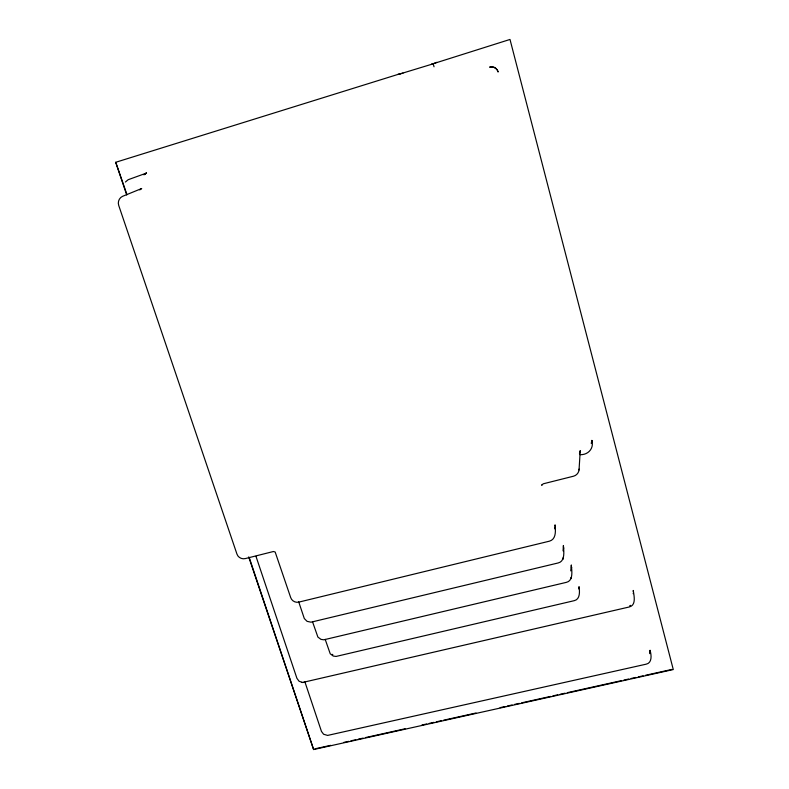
<?xml version="1.0" encoding="UTF-8"?>
<svg xmlns="http://www.w3.org/2000/svg" width="789" height="789" viewBox="0 0 789 789"><rect width="100%" height="100%" fill="white"/><g stroke="black" fill="none" stroke-linecap="round" stroke-linejoin="round"><path stroke-width="1.18" d="M139.732 189.922L141.695 188.512L122.551 196.333C119.159 197.812 117.482 202.004 118.725 205.446L236.937 554.046C237.992 557.458 241.888 559.5 245.31 558.582L273.428 551.511L275.164 552.014L290.677 597.539C291.703 600.863 295.441 602.964 298.824 602.115L549.46 541.165C556.413 539.193 555.604 530.612 555.042 524.872L555.249 526.944M591.286 443.566L591.849 440.42C594.255 448.408 588.052 455.164 579.974 454.661M591.849 440.449L591.513 442.905L591.77 441.672M555.239 527.19L555.042 529.044M541.787 485.265L543.177 483.825L573.544 476.201C576.7 475.412 579.126 472.384 579.087 469.12M579.037 469.978L580.25 450.598L579.461 453.517M633.222 593.653L633.311 593.012M431.544 64.244L510 39.45L673.283 669.555L313.618 749.55L249.304 557.754M541.826 484.988L541.905 484.732M563.06 550.89L563.415 545.485L563.602 548.335L563.622 547.753C563.888 552.734 564.825 561.443 558.148 562.961L311.004 622.186L307.099 621.357L304.307 618.546L298.686 601.81M578.613 588.85L579.057 586.651C579.678 591.296 580.408 599.334 574.175 600.685L336.075 656.438L333.244 656.053L330.236 653.795L325.196 639.386M570.743 570.871L571.335 564.954L571.522 567.755L571.542 567.183C571.926 572.084 573.051 580.842 566.384 582.351L323.884 639.79L320.985 639.386L317.888 637.068L312.483 621.643M649.83 653.657L650.087 650.244L650.057 652.996L650.215 650.945C651.458 655.294 652.158 662.987 646.142 664.18L327.613 735.417L323.598 734.243L321.458 731.393L304.939 681.982M433.171 63.643L434.029 66.779M125.431 182.012L128.143 179.724L146.458 173.087L143.884 174.704L146.468 173.077L143.953 174.635M629.74 605.745L630.49 605.38M433.891 63.505L436.82 62.311M433.634 63.603L431.839 64.156M126.733 194.982L115.717 162.287L397.626 74.521M431.622 64.294L400.536 73.762M397.528 74.491L400.348 73.791M398.11 74.314L403.001 73.13M255.971 556.314L296.92 678.323L299.051 681.223L302.493 682.495L629.208 606.988C636.565 605.262 633.922 595.448 633.261 590.458L633.37 591.73M314.969 748.82L330.601 745.349M343.817 742.4L348.63 741.335M351.026 740.802L355.839 739.727M358.245 739.194L363.048 738.129M365.455 737.587L405.122 728.77M421.947 725.022L426.75 723.957M429.157 723.414L433.97 722.349M436.366 721.817L441.179 720.742M443.586 720.209L476.033 712.99M500.078 707.644L504.881 706.569M507.288 706.037L512.1 704.971M514.497 704.429L519.31 703.364M521.716 702.831L550.554 696.411M552.961 695.878L557.774 694.803M560.17 694.271L564.983 693.206M567.39 692.663L621.476 680.631M623.882 680.098L628.685 679.033M631.092 678.491L635.895 677.426M638.301 676.893L643.114 675.818M645.51 675.285L671.962 669.407M303.41 682.485L304.347 682.337M115.717 162.287L126.664 193.749M301.576 682.367L302.493 682.495M332.179 654.318L332.859 654.752M248.703 556.906L313.618 749.55M555.229 527.644L555.15 528.374L555.229 527.644M563.277 557.892L562.912 559.006L563.277 557.892M571.374 577.44L571.019 578.534L571.374 577.44M490.452 66.957L489.634 67.154C493.204 65.931 497.297 68.377 498.135 72.006C497.346 68.682 493.835 66.276 490.452 66.957"/></g></svg>
